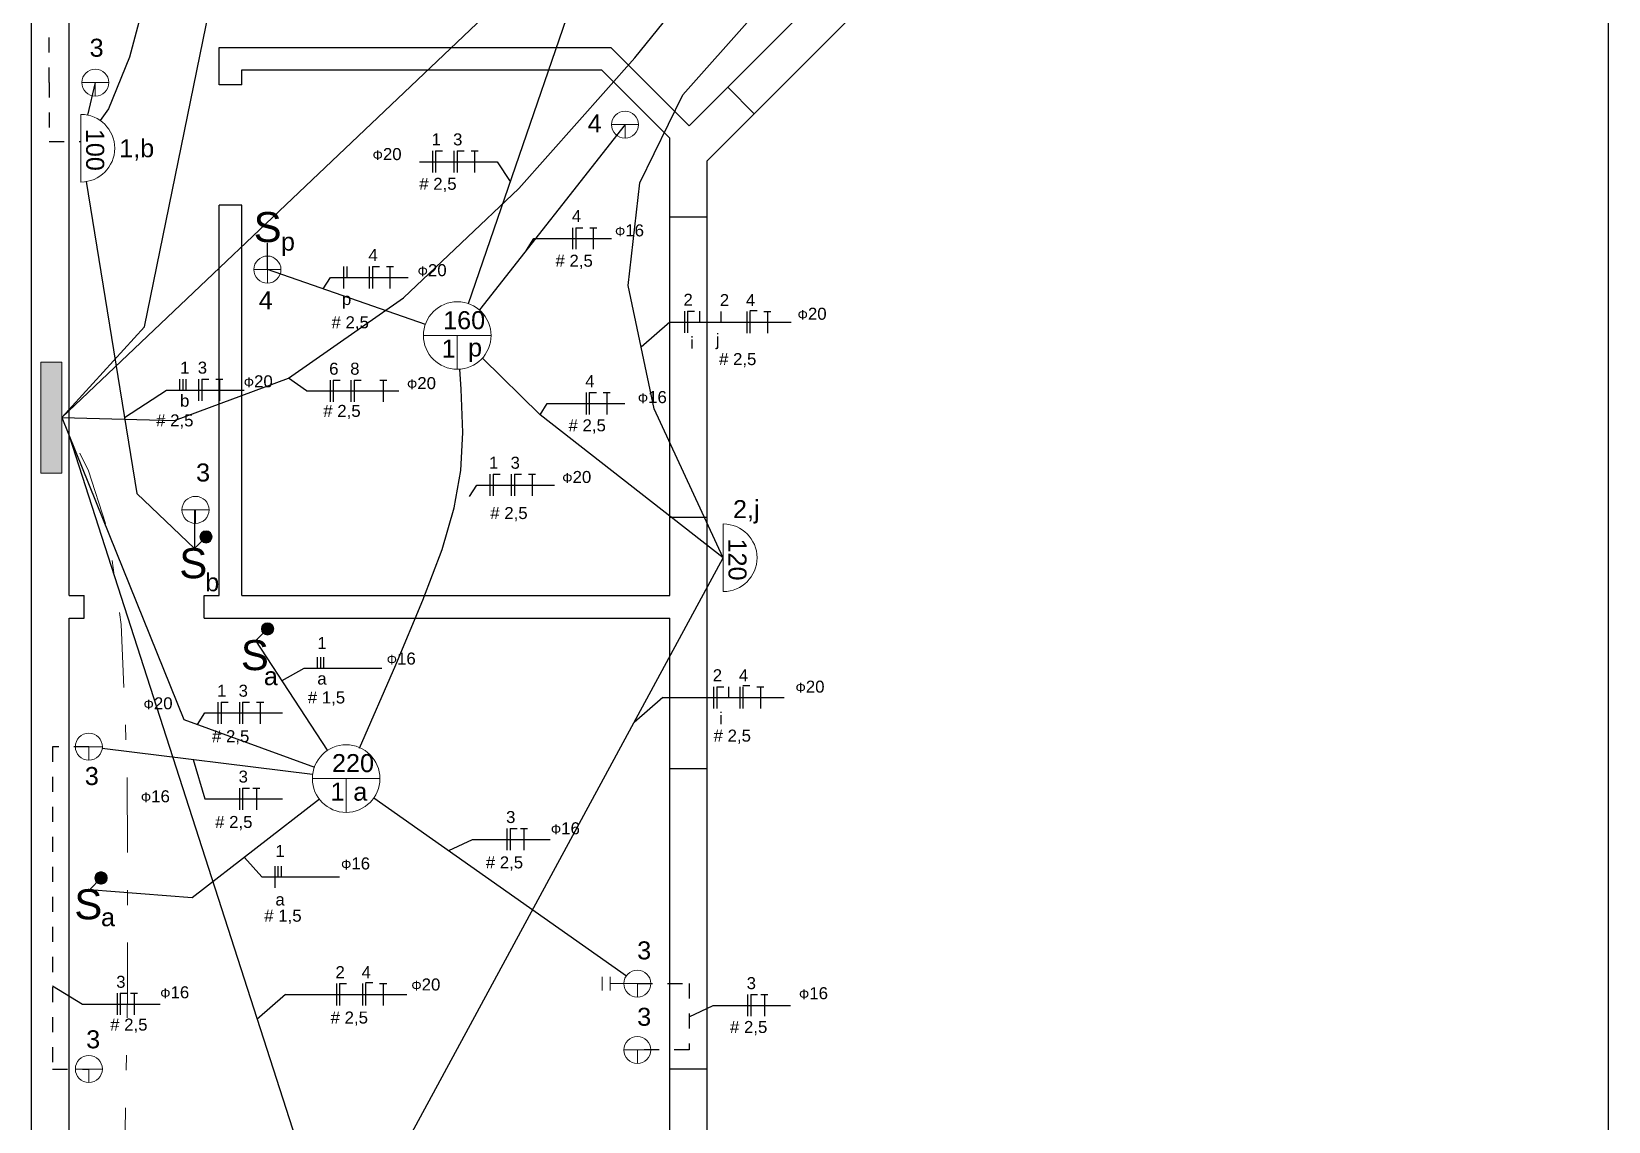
# Model space of a CAD drawing. Header units: millimetres. Extents: x -1642.8 to -1604.7, y 26.5 to 54.8.
# Drawn here: x -1641.72 to -1631.22, y 35.63 to 42.88 of the extents above; entities that cross this region are included whole.
import ezdxf

# ---------------------------------------------------------------- set-up
doc = ezdxf.new("R2010")
doc.units = ezdxf.units.MM
doc.linetypes.add('ACAD_ISO03W100', pattern=[30, 12, -18])
doc.linetypes.add('DASHDOT', pattern=[1, 0.5, -0.25, 0, -0.25])
doc.layers.add('identificaçaõ eletrica', color=1, linetype='Continuous')
doc.layers.add('rede eletrica', color=5, linetype='Continuous')
doc.styles.get("Standard").update_dxf_attribs({"font": 'arial.ttf'})

msp = doc.modelspace()

# ---------------------------------------------------------------- hatches: boundary and pattern name
at = {"layer": 'rede eletrica', "linetype": 'Continuous', "lineweight": 0}
h = msp.add_hatch(color=256, dxfattribs=at)
h.paths.add_polyline_path([(-1641.519, 40.683), (-1641.588, 40.683), (-1641.588, 39.943), (-1641.519, 39.943)])
h.paths.add_polyline_path([(-1641.588, 40.683), (-1641.658, 40.683), (-1641.658, 39.943), (-1641.588, 39.943)])
for points in [[(-1640.599, 39.519, 1), (-1640.517, 39.519, 1)], [(-1640.189, 38.906, 1), (-1640.107, 38.906, 1)]]:
    msp.add_hatch(color=256, dxfattribs=at).paths.add_polyline_path(points)
at = {"layer": 'rede eletrica', "linetype": 'DASHDOT', "lineweight": 0}
msp.add_hatch(color=256, dxfattribs=at).paths.add_polyline_path([(-1641.298, 37.248, 1), (-1641.216, 37.248, 1)])

# ---------------------------------------------------------------- linework, layer by layer
for p, q in [((-1641.72, 27.381), (-1641.72, 52.381)), ((-1631.22, 27.381), (-1631.22, 52.381)), ((-1637.341, 42.256), (-1635.647, 43.95)), ((-1641.47, 39.128), (-1641.47, 43.778)), ((-1637.22, 42.024), (-1635.663, 43.581)), ((-1640.47, 42.778), (-1637.862, 42.778)), ((-1640.47, 42.528), (-1640.47, 42.778)), ((-1637.341, 42.256), (-1637.862, 42.778)), ((-1640.32, 42.528), (-1640.47, 42.528)), ((-1640.32, 42.628), (-1637.924, 42.628)), ((-1640.32, 42.528), (-1640.32, 42.628)), ((-1637.47, 42.173), (-1637.924, 42.628)), ((-1636.907, 42.337), (-1637.084, 42.513)), ((-1637.47, 39.128), (-1637.47, 42.173)), ((-1637.22, 34.728), (-1637.22, 42.024)), ((-1640.47, 39.128), (-1640.47, 41.728)), ((-1640.32, 41.728), (-1640.47, 41.728)), ((-1640.32, 39.128), (-1640.32, 41.728)), ((-1637.47, 41.65), (-1637.22, 41.65)), ((-1637.47, 39.65), (-1637.22, 39.65)), ((-1641.47, 39.128), (-1641.37, 39.128)), ((-1641.37, 38.978), (-1641.37, 39.128)), ((-1640.57, 38.978), (-1640.57, 39.128)), ((-1640.57, 39.128), (-1640.47, 39.128)), ((-1640.32, 39.128), (-1637.47, 39.128)), ((-1641.47, 34.978), (-1641.47, 38.978)), ((-1641.47, 38.978), (-1641.37, 38.978)), ((-1640.57, 38.978), (-1637.47, 38.978)), ((-1637.47, 34.978), (-1637.47, 38.978)), ((-1637.47, 37.978), (-1637.22, 37.978)), ((-1637.47, 35.978), (-1637.22, 35.978))]:
    msp.add_line(p, q)
at = {"layer": 'identificaçaõ eletrica'}
for p, q in [((-1639.137, 42.017), (-1638.62, 42.017)), ((-1639.051, 42.089), (-1639.051, 41.945)), ((-1639.029, 42.089), (-1639.029, 41.945)), ((-1639.029, 42.089), (-1638.983, 42.089)), ((-1638.907, 42.089), (-1638.907, 41.945)), ((-1638.886, 42.089), (-1638.886, 41.945)), ((-1638.886, 42.089), (-1638.84, 42.089)), ((-1638.793, 42.089), (-1638.746, 42.089)), ((-1638.77, 42.089), (-1638.77, 41.945)), ((-1638.62, 42.017), (-1638.532, 41.885)), ((-1638.424, 41.429), (-1638.375, 41.506)), ((-1638.375, 41.506), (-1637.858, 41.506)), ((-1638.117, 41.578), (-1638.117, 41.434)), ((-1638.095, 41.578), (-1638.049, 41.578)), ((-1638.095, 41.578), (-1638.095, 41.434)), ((-1638.002, 41.578), (-1637.956, 41.578)), ((-1637.979, 41.578), (-1637.979, 41.434)), ((-1639.642, 41.319), (-1639.642, 41.174)), ((-1639.621, 41.319), (-1639.621, 41.247)), ((-1639.471, 41.319), (-1639.471, 41.174)), ((-1639.45, 41.319), (-1639.45, 41.174)), ((-1639.45, 41.319), (-1639.403, 41.319)), ((-1639.357, 41.319), (-1639.31, 41.319)), ((-1639.333, 41.319), (-1639.333, 41.174)), ((-1639.778, 41.17), (-1639.729, 41.247)), ((-1639.729, 41.247), (-1639.212, 41.247)), ((-1637.373, 41.022), (-1637.373, 40.877)), ((-1637.352, 41.022), (-1637.352, 40.877)), ((-1637.352, 41.022), (-1637.305, 41.022)), ((-1637.273, 41.022), (-1637.273, 40.95)), ((-1637.131, 41.02), (-1637.131, 40.948)), ((-1636.957, 41.02), (-1636.957, 40.876)), ((-1636.936, 41.027), (-1636.889, 41.027)), ((-1636.936, 41.02), (-1636.936, 40.876)), ((-1636.843, 41.02), (-1636.796, 41.02)), ((-1636.82, 41.02), (-1636.82, 40.876)), ((-1637.469, 40.948), (-1637.661, 40.782)), ((-1637.469, 40.948), (-1636.662, 40.948)), ((-1640.734, 40.569), (-1640.734, 40.497)), ((-1640.713, 40.569), (-1640.713, 40.497)), ((-1640.693, 40.569), (-1640.693, 40.497)), ((-1640.607, 40.569), (-1640.607, 40.425)), ((-1640.586, 40.569), (-1640.539, 40.569)), ((-1640.586, 40.569), (-1640.586, 40.425)), ((-1640.492, 40.569), (-1640.446, 40.569)), ((-1640.469, 40.569), (-1640.469, 40.425)), ((-1639.888, 40.491), (-1640.008, 40.577)), ((-1639.732, 40.563), (-1639.732, 40.418)), ((-1639.711, 40.563), (-1639.711, 40.418)), ((-1639.711, 40.563), (-1639.664, 40.563)), ((-1639.593, 40.563), (-1639.593, 40.418)), ((-1639.571, 40.563), (-1639.571, 40.418)), ((-1639.571, 40.563), (-1639.525, 40.563)), ((-1639.401, 40.563), (-1639.354, 40.563)), ((-1639.378, 40.563), (-1639.378, 40.418)), ((-1641.101, 40.313), (-1640.821, 40.497)), ((-1640.821, 40.497), (-1640.304, 40.497)), ((-1639.888, 40.491), (-1639.274, 40.491)), ((-1638.027, 40.48), (-1638.027, 40.335)), ((-1638.006, 40.48), (-1638.006, 40.335)), ((-1638.006, 40.48), (-1637.959, 40.48)), ((-1637.913, 40.48), (-1637.866, 40.48)), ((-1637.89, 40.48), (-1637.89, 40.335)), ((-1638.334, 40.331), (-1638.286, 40.408)), ((-1638.286, 40.408), (-1637.769, 40.408)), ((-1638.668, 39.936), (-1638.668, 39.792)), ((-1638.647, 39.936), (-1638.6, 39.936)), ((-1638.647, 39.936), (-1638.647, 39.792)), ((-1638.525, 39.936), (-1638.525, 39.792)), ((-1638.503, 39.936), (-1638.457, 39.936)), ((-1638.503, 39.936), (-1638.503, 39.792)), ((-1638.41, 39.936), (-1638.364, 39.936)), ((-1638.387, 39.936), (-1638.387, 39.792)), ((-1638.803, 39.787), (-1638.755, 39.864)), ((-1638.755, 39.864), (-1638.238, 39.864)), ((-1640.051, 38.562), (-1639.904, 38.645)), ((-1639.904, 38.645), (-1639.387, 38.645)), ((-1639.817, 38.718), (-1639.817, 38.645)), ((-1639.796, 38.718), (-1639.796, 38.645)), ((-1639.775, 38.718), (-1639.775, 38.645)), ((-1637.516, 38.449), (-1637.708, 38.283)), ((-1637.516, 38.449), (-1636.709, 38.449)), ((-1637.178, 38.521), (-1637.178, 38.377)), ((-1637.157, 38.521), (-1637.11, 38.521)), ((-1637.157, 38.521), (-1637.157, 38.377)), ((-1637.078, 38.521), (-1637.078, 38.449)), ((-1637.004, 38.521), (-1637.004, 38.377)), ((-1636.983, 38.529), (-1636.936, 38.529)), ((-1636.983, 38.521), (-1636.983, 38.377)), ((-1636.89, 38.521), (-1636.843, 38.521)), ((-1636.866, 38.521), (-1636.866, 38.377)), ((-1640.614, 38.27), (-1640.565, 38.347)), ((-1640.565, 38.347), (-1640.049, 38.347)), ((-1640.479, 38.419), (-1640.479, 38.274)), ((-1640.458, 38.419), (-1640.458, 38.274)), ((-1640.458, 38.419), (-1640.411, 38.419)), ((-1640.335, 38.419), (-1640.335, 38.274)), ((-1640.314, 38.419), (-1640.314, 38.274)), ((-1640.314, 38.419), (-1640.268, 38.419)), ((-1640.221, 38.419), (-1640.174, 38.419)), ((-1640.198, 38.419), (-1640.198, 38.274)), ((-1640.643, 38.036), (-1640.565, 37.774)), ((-1640.335, 37.846), (-1640.335, 37.702)), ((-1640.314, 37.846), (-1640.314, 37.702)), ((-1640.314, 37.846), (-1640.268, 37.846)), ((-1640.246, 37.846), (-1640.199, 37.846)), ((-1640.222, 37.846), (-1640.222, 37.702)), ((-1640.565, 37.774), (-1640.049, 37.774)), ((-1638.942, 37.43), (-1638.784, 37.505)), ((-1638.784, 37.505), (-1638.267, 37.505)), ((-1638.554, 37.578), (-1638.554, 37.433)), ((-1638.533, 37.578), (-1638.486, 37.578)), ((-1638.533, 37.578), (-1638.533, 37.433)), ((-1638.464, 37.578), (-1638.418, 37.578)), ((-1638.441, 37.578), (-1638.441, 37.433)), ((-1640.302, 37.384), (-1640.187, 37.255)), ((-1640.1, 37.327), (-1640.1, 37.183)), ((-1640.079, 37.327), (-1640.079, 37.255)), ((-1640.058, 37.327), (-1640.058, 37.255)), ((-1640.187, 37.255), (-1639.67, 37.255)), ((-1639.69, 36.545), (-1639.69, 36.4)), ((-1639.669, 36.545), (-1639.669, 36.4)), ((-1639.669, 36.545), (-1639.623, 36.545)), ((-1639.516, 36.545), (-1639.516, 36.4)), ((-1639.495, 36.552), (-1639.448, 36.552)), ((-1639.495, 36.545), (-1639.495, 36.4)), ((-1639.402, 36.545), (-1639.355, 36.545)), ((-1639.379, 36.545), (-1639.379, 36.4)), ((-1641.581, 36.529), (-1641.38, 36.409)), ((-1641.15, 36.481), (-1641.15, 36.336)), ((-1641.129, 36.481), (-1641.082, 36.481)), ((-1641.129, 36.481), (-1641.129, 36.336)), ((-1641.06, 36.481), (-1641.014, 36.481)), ((-1641.037, 36.481), (-1641.037, 36.336)), ((-1640.028, 36.472), (-1640.22, 36.306)), ((-1640.028, 36.472), (-1639.221, 36.472)), ((-1636.952, 36.472), (-1636.952, 36.327)), ((-1636.931, 36.472), (-1636.931, 36.327)), ((-1636.931, 36.472), (-1636.885, 36.472)), ((-1636.863, 36.472), (-1636.816, 36.472)), ((-1636.839, 36.472), (-1636.839, 36.327)), ((-1641.38, 36.409), (-1640.863, 36.409)), ((-1637.341, 36.324), (-1637.182, 36.399)), ((-1637.182, 36.399), (-1636.666, 36.399))]:
    msp.add_line(p, q, dxfattribs=at)
at = {"layer": 'rede eletrica', "linetype": 'ACAD_ISO03W100', "ltscale": 0.005}
for p, q in [((-1641.602, 42.544), (-1641.602, 42.152)), ((-1641.602, 42.152), (-1641.391, 42.152))]:
    msp.add_line(p, q, dxfattribs=at)
at = {"layer": 'rede eletrica', "linetype": 'Continuous', "lineweight": 0}
for p, q in [((-1641.385, 42.544), (-1641.205, 42.544)), ((-1641.295, 42.544), (-1641.295, 42.454)), ((-1641.391, 42.332), (-1641.391, 41.882)), ((-1637.858, 42.264), (-1637.678, 42.264)), ((-1637.768, 42.264), (-1637.768, 42.174)), ((-1640.239, 41.299), (-1640.059, 41.299)), ((-1640.149, 41.299), (-1640.149, 41.209)), ((-1639.11, 40.86), (-1638.66, 40.86)), ((-1638.885, 40.86), (-1638.885, 40.635)), ((-1640.718, 39.699), (-1640.538, 39.699)), ((-1640.628, 39.699), (-1640.628, 39.609)), ((-1637.114, 39.605), (-1637.114, 39.155)), ((-1640.635, 39.441), (-1640.558, 39.519)), ((-1640.226, 38.829), (-1640.148, 38.906)), ((-1641.428, 38.122), (-1641.248, 38.122)), ((-1641.338, 38.122), (-1641.338, 38.032)), ((-1639.85, 37.91), (-1639.4, 37.91)), ((-1639.625, 37.91), (-1639.625, 37.685)), ((-1637.92, 36.59), (-1637.92, 36.5)), ((-1637.866, 36.59), (-1637.866, 36.5)), ((-1637.866, 36.545), (-1637.596, 36.545)), ((-1637.686, 36.545), (-1637.686, 36.455)), ((-1637.776, 36.103), (-1637.596, 36.103)), ((-1637.686, 36.103), (-1637.686, 36.013)), ((-1641.428, 35.976), (-1641.248, 35.976)), ((-1641.338, 35.976), (-1641.338, 35.886))]:
    msp.add_line(p, q, dxfattribs=at)
at = {"layer": 'rede eletrica'}
msp.add_line((-1641.295, 42.544), (-1641.348, 42.328), dxfattribs=at)
at = {"layer": 'rede eletrica', "linetype": 'DASHDOT', "lineweight": 0}
msp.add_line((-1641.334, 37.17), (-1641.257, 37.248), dxfattribs=at)
at = {"layer": 'rede eletrica'}
for points in [[(-1633.208, 48.327), (-1636.87, 44.728), (-1641.519, 40.313)], [(-1641.519, 40.313), (-1640.767, 40.294), (-1640.008, 40.577), (-1639.244, 41.11), (-1638.475, 41.838), (-1637.703, 42.708), (-1636.929, 43.668), (-1636.155, 44.663), (-1635.381, 45.642)], [(-1640.671, 44.983), (-1640.697, 44.85), (-1640.757, 44.442), (-1640.814, 44.002), (-1640.879, 43.552), (-1640.96, 43.115), (-1641.067, 42.714), (-1641.207, 42.37), (-1641.262, 42.292)], [(-1638.811, 41.073), (-1637.819, 43.961), (-1637.636, 44.454)], [(-1637.114, 39.38), (-1637.575, 40.371), (-1637.748, 41.192), (-1637.67, 41.877), (-1637.382, 42.462), (-1636.92, 42.983), (-1636.324, 43.475), (-1635.631, 43.974), (-1635.071, 44.378)], [(-1640.968, 40.918), (-1640.537, 43.023)], [(-1637.768, 42.264), (-1638.737, 41.03)], [(-1641.355, 41.885), (-1641.019, 39.807), (-1640.635, 39.441)], [(-1640.149, 41.299), (-1640.149, 41.475)], [(-1639.097, 40.933), (-1640.149, 41.299)], [(-1641.519, 40.313), (-1640.968, 40.918)], [(-1639.536, 38.113), (-1639.294, 38.668), (-1639.114, 39.098), (-1638.986, 39.435), (-1638.905, 39.712), (-1638.862, 39.961), (-1638.849, 40.214), (-1638.859, 40.503), (-1638.869, 40.635)], [(-1637.114, 39.38), (-1638.334, 40.331), (-1638.718, 40.709)], [(-1641.519, 40.313), (-1640.706, 38.303), (-1639.836, 37.987)], [(-1641.47, 40.191), (-1639.681, 34.641), (-1637.114, 39.38)], [(-1640.632, 39.444), (-1640.632, 39.699)], [(-1639.748, 38.099), (-1640.226, 38.829)], [(-1639.848, 37.938), (-1641.249, 38.111)], [(-1639.802, 37.772), (-1640.65, 37.115), (-1641.334, 37.17)], [(-1639.441, 37.781), (-1637.759, 36.597)]]:
    msp.add_lwpolyline(points, dxfattribs=at)
at = {"layer": 'rede eletrica', "linetype": 'ACAD_ISO03W100', "ltscale": 0.005}
for points in [[(-1641.602, 42.544), (-1641.602, 43.853), (-1640.213, 43.853), (-1640.213, 43.634)], [(-1641.338, 38.122), (-1641.581, 38.122), (-1641.581, 35.976), (-1641.338, 35.976)], [(-1637.686, 36.545), (-1637.341, 36.545), (-1637.341, 36.103), (-1637.686, 36.103)]]:
    msp.add_lwpolyline(points, dxfattribs=at)
at = {"layer": 'rede eletrica', "linetype": 'Continuous', "lineweight": 0}
msp.add_lwpolyline([(-1641.658, 40.683), (-1641.519, 40.683), (-1641.519, 39.943), (-1641.658, 39.943)], close=True, dxfattribs=at)
at = {"layer": 'rede eletrica', "linetype": 'DASHDOT', "lineweight": 0, "flags": 128}
msp.add_lwpolyline([(-1641.292, 27.52), (-1641.188, 31.415), (-1641.117, 34.354), (-1641.081, 36.487), (-1641.082, 37.964), (-1641.124, 38.936), (-1641.209, 39.551), (-1641.34, 39.96), (-1641.519, 40.313)], dxfattribs=at)
at = {"layer": 'rede eletrica', "linetype": 'Continuous', "lineweight": 0}
for centre, radius in [((-1641.295, 42.544), 0.09), ((-1637.768, 42.264), 0.09), ((-1640.149, 41.299), 0.09), ((-1638.885, 40.86), 0.225), ((-1640.628, 39.699), 0.09), ((-1640.558, 39.519), 0.0408), ((-1640.148, 38.906), 0.0408), ((-1641.338, 38.122), 0.09), ((-1639.625, 37.91), 0.225), ((-1637.686, 36.545), 0.09), ((-1637.686, 36.103), 0.09), ((-1641.338, 35.976), 0.09)]:
    msp.add_circle(centre, radius, dxfattribs=at)
at = {"layer": 'rede eletrica', "linetype": 'DASHDOT', "lineweight": 0}
msp.add_circle((-1641.257, 37.248), 0.0408, dxfattribs=at)
at = {"layer": 'rede eletrica', "linetype": 'Continuous', "lineweight": 0}
for centre in [(-1641.391, 42.107), (-1637.114, 39.38)]:
    msp.add_arc(centre, 0.225, 270, 90, dxfattribs=at)

# ---------------------------------------------------------------- texts
at = {"layer": 'identificaçaõ eletrica', "attachment_point": 1}
for s, insert, char_height in [('{\\fArial|b0|i0|c204|p32;Ф\\fArial|b0|i0|c0|p34;\\H1.231x;20}', (-1639.449, 42.108), 0.065), ('{\\fArial|b0|i0|c0|p34;1}', (-1639.056, 42.206), 0.08), ('{\\fArial|b0|i0|c0|p34;3}', (-1638.913, 42.206), 0.08), ('{\\fArial|b0|i0|c0|p34;# 2,5}', (-1639.138, 41.91), 0.08), ('{\\fArial|b0|i0|c0|p34;4}', (-1638.122, 41.695), 0.08), ('{\\fArial|b0|i0|c204|p32;Ф\\fArial|b0|i0|c0|p34;\\H1.231x;16}', (-1637.835, 41.6), 0.065), ('{\\fArial|b0|i0|c0|p34;4}', (-1639.477, 41.435), 0.08), ('{\\fArial|b0|i0|c0|p34;# 2,5}', (-1638.231, 41.398), 0.08), ('{\\fArial|b0|i0|c204|p32;Ф\\fArial|b0|i0|c0|p34;\\H1.231x;20}', (-1639.149, 41.335), 0.065), ('{\\fArial|b0|i0|c0|p34;p}', (-1639.653, 41.143), 0.08), ('{\\fArial|b0|i0|c0|p34;2}', (-1637.379, 41.138), 0.08), ('{\\fArial|b0|i0|c0|p34;2}', (-1637.137, 41.136), 0.08), ('{\\fArial|b0|i0|c0|p34;4}', (-1636.963, 41.136), 0.08), ('{\\fArial|b0|i0|c0|p34;# 2,5}', (-1639.722, 40.988), 0.08), ('{\\fArial|b0|i0|c204|p32;Ф\\fArial|b0|i0|c0|p34;\\H1.231x;20}', (-1636.619, 41.045), 0.065), ('{\\fArial|b0|i0|c0|p34;i}', (-1637.335, 40.852), 0.08), ('{\\fArial|b0|i0|c0|p34;j}', (-1637.164, 40.873), 0.08), ('{\\fArial|b0|i0|c0|p34;# 2,5}', (-1637.142, 40.743), 0.08), ('{\\fArial|b0|i0|c0|p34;1}', (-1640.73, 40.686), 0.08), ('{\\fArial|b0|i0|c0|p34;3}', (-1640.613, 40.686), 0.08), ('{\\fArial|b0|i0|c0|p34;6}', (-1639.738, 40.679), 0.08), ('{\\fArial|b0|i0|c0|p34;8}', (-1639.598, 40.679), 0.08), ('{\\fArial|b0|i0|c204|p32;Ф\\fArial|b0|i0|c0|p34;\\H1.231x;20}', (-1640.307, 40.595), 0.065), ('{\\fArial|b0|i0|c204|p32;Ф\\fArial|b0|i0|c0|p34;\\H1.231x;20}', (-1639.22, 40.583), 0.065), ('{\\fArial|b0|i0|c0|p34;4}', (-1638.033, 40.596), 0.08), ('{\\fArial|b0|i0|c0|p34;b}', (-1640.731, 40.466), 0.08), ('{\\fArial|b0|i0|c204|p32;Ф\\fArial|b0|i0|c0|p34;\\H1.231x;16}', (-1637.683, 40.49), 0.065), ('{\\fArial|b0|i0|c0|p34;# 2,5}', (-1640.89, 40.335), 0.08), ('{\\fArial|b0|i0|c0|p34;# 2,5}', (-1639.777, 40.398), 0.08), ('{\\fArial|b0|i0|c0|p34;# 2,5}', (-1638.144, 40.302), 0.08), ('{\\fArial|b0|i0|c0|p34;1}', (-1638.674, 40.053), 0.08), ('{\\fArial|b0|i0|c0|p34;3}', (-1638.53, 40.053), 0.08), ('{\\fArial|b0|i0|c204|p32;Ф\\fArial|b0|i0|c0|p34;\\H1.231x;20}', (-1638.186, 39.958), 0.065), ('{\\fArial|b0|i0|c0|p34;# 2,5}', (-1638.665, 39.718), 0.08), ('{\\fArial|b0|i0|c0|p34;1}', (-1639.817, 38.852), 0.08), ('{\\fArial|b0|i0|c204|p32;Ф\\fArial|b0|i0|c0|p34;\\H1.231x;16}', (-1639.355, 38.749), 0.065), ('{\\fArial|b0|i0|c0|p34;1}', (-1640.484, 38.535), 0.08), ('{\\fArial|b0|i0|c0|p34;3}', (-1640.341, 38.535), 0.08), ('{\\fArial|b0|i0|c0|p34;a}', (-1639.817, 38.616), 0.08), ('{\\fArial|b0|i0|c0|p34;2}', (-1637.184, 38.638), 0.08), ('{\\fArial|b0|i0|c0|p34;4}', (-1637.01, 38.638), 0.08), ('{\\fArial|b0|i0|c204|p32;Ф\\fArial|b0|i0|c0|p34;\\H1.231x;20}', (-1636.633, 38.562), 0.065), ('{\\fArial|b0|i0|c204|p32;Ф\\fArial|b0|i0|c0|p34;\\H1.231x;20}', (-1640.974, 38.451), 0.065), ('{\\fArial|b0|i0|c0|p34;# 1,5}', (-1639.88, 38.49), 0.08), ('{\\fArial|b0|i0|c0|p34;i}', (-1637.141, 38.352), 0.08), ('{\\fArial|b0|i0|c0|p34;# 2,5}', (-1640.518, 38.232), 0.08), ('{\\fArial|b0|i0|c0|p34;# 2,5}', (-1637.178, 38.236), 0.08), ('{\\fArial|b0|i0|c0|p34;3}', (-1640.341, 37.963), 0.08), ('{\\fArial|b0|i0|c204|p32;Ф\\fArial|b0|i0|c0|p34;\\H1.231x;16}', (-1640.992, 37.832), 0.065), ('{\\fArial|b0|i0|c0|p34;3}', (-1638.56, 37.694), 0.08), ('{\\fArial|b0|i0|c0|p34;# 2,5}', (-1640.497, 37.661), 0.08), ('{\\fArial|b0|i0|c204|p32;Ф\\fArial|b0|i0|c0|p34;\\H1.231x;16}', (-1638.262, 37.619), 0.065), ('{\\fArial|b0|i0|c0|p34;1}', (-1640.096, 37.468), 0.08), ('{\\fArial|b0|i0|c204|p32;Ф\\fArial|b0|i0|c0|p34;\\H1.231x;16}', (-1639.659, 37.385), 0.065), ('{\\fArial|b0|i0|c0|p34;# 2,5}', (-1638.695, 37.392), 0.08), ('{\\fArial|b0|i0|c0|p34;a}', (-1640.096, 37.145), 0.08), ('{\\fArial|b0|i0|c0|p34;# 1,5}', (-1640.17, 37.037), 0.08), ('{\\fArial|b0|i0|c0|p34;2}', (-1639.696, 36.661), 0.08), ('{\\fArial|b0|i0|c0|p34;4}', (-1639.522, 36.661), 0.08), ('{\\fArial|b0|i0|c0|p34;3}', (-1641.156, 36.597), 0.08), ('{\\fArial|b0|i0|c204|p32;Ф\\fArial|b0|i0|c0|p34;\\H1.231x;20}', (-1639.191, 36.579), 0.065), ('{\\fArial|b0|i0|c0|p34;3}', (-1636.958, 36.588), 0.08), ('{\\fArial|b0|i0|c204|p32;Ф\\fArial|b0|i0|c0|p34;\\H1.231x;16}', (-1640.863, 36.527), 0.065), ('{\\fArial|b0|i0|c204|p32;Ф\\fArial|b0|i0|c0|p34;\\H1.231x;16}', (-1636.61, 36.521), 0.065), ('{\\fArial|b0|i0|c0|p34;# 2,5}', (-1639.728, 36.359), 0.08), ('{\\fArial|b0|i0|c0|p34;# 2,5}', (-1641.196, 36.312), 0.08), ('{\\fArial|b0|i0|c0|p34;# 2,5}', (-1637.069, 36.296), 0.08)]:
    msp.add_mtext(s, dxfattribs=dict(at, insert=insert, char_height=char_height))
at = {"layer": 'rede eletrica', "linetype": 'Continuous', "lineweight": 0, "attachment_point": 1}
for s, insert, char_height in [('{\\fArial|b0|i0|c0|p34;3}', (-1641.333, 42.836), 0.12), ('{\\fArial|b0|i0|c0|p34;4}', (-1638.017, 42.332), 0.12), ('{\\fArial|b0|i0|c0|p34;1,b}', (-1641.136, 42.167), 0.12), ('{\\fArial|b0|i0|c0|p34;S}', (-1640.241, 41.682), 0.2), ('{\\fArial|b0|i0|c0|p34;p}', (-1640.059, 41.545), 0.12), ('{\\fArial|b0|i0|c0|p34;4}', (-1640.207, 41.155), 0.12), ('{\\fArial|b0|i0|c0|p34;160}', (-1638.979, 41.022), 0.12), ('{\\fArial|b0|i0|c0|p34;1}', (-1638.989, 40.833), 0.12), ('{\\fArial|b0|i0|c0|p34;p}', (-1638.813, 40.84), 0.12), ('{\\fArial|b0|i0|c0|p34;3}', (-1640.624, 40.008), 0.12), ('{\\fArial|b0|i0|c0|p34;2,j}', (-1637.049, 39.764), 0.12), ('{\\fArial|b0|i0|c0|p34;S}', (-1640.736, 39.444), 0.2), ('{\\fArial|b0|i0|c0|p34;b}', (-1640.563, 39.277), 0.12), ('{\\fArial|b0|i0|c0|p34;S}', (-1640.326, 38.832), 0.2), ('{\\fArial|b0|i0|c0|p34;a}', (-1640.173, 38.652), 0.12), ('{\\fArial|b0|i0|c0|p34;220}', (-1639.719, 38.073), 0.12), ('{\\fArial|b0|i0|c0|p34;3}', (-1641.365, 37.987), 0.12), ('{\\fArial|b0|i0|c0|p34;1}', (-1639.729, 37.883), 0.12), ('{\\fArial|b0|i0|c0|p34;a}', (-1639.577, 37.883), 0.12), ('{\\fArial|b0|i0|c0|p34;S}', (-1641.435, 37.173), 0.2), ('{\\fArial|b0|i0|c0|p34;a}', (-1641.257, 37.047), 0.12), ('{\\fArial|b0|i0|c0|p34;3}', (-1637.687, 36.826), 0.12), ('{\\fArial|b0|i0|c0|p34;3}', (-1637.687, 36.384), 0.12), ('{\\fArial|b0|i0|c0|p34;3}', (-1641.356, 36.234), 0.12)]:
    msp.add_mtext(s, dxfattribs=dict(at, insert=insert, char_height=char_height))
at = {"layer": 'rede eletrica', "linetype": 'Continuous', "lineweight": 0, "char_height": 0.12, "attachment_point": 1, "rotation": 270}
for s, insert in [('{\\fArial|b0|i0|c0|p34;100}', (-1641.236, 42.236)), ('{\\fArial|b0|i0|c0|p34;120}', (-1636.959, 39.508))]:
    msp.add_mtext(s, dxfattribs=dict(at, insert=insert))

doc.saveas('drawing.dxf')
